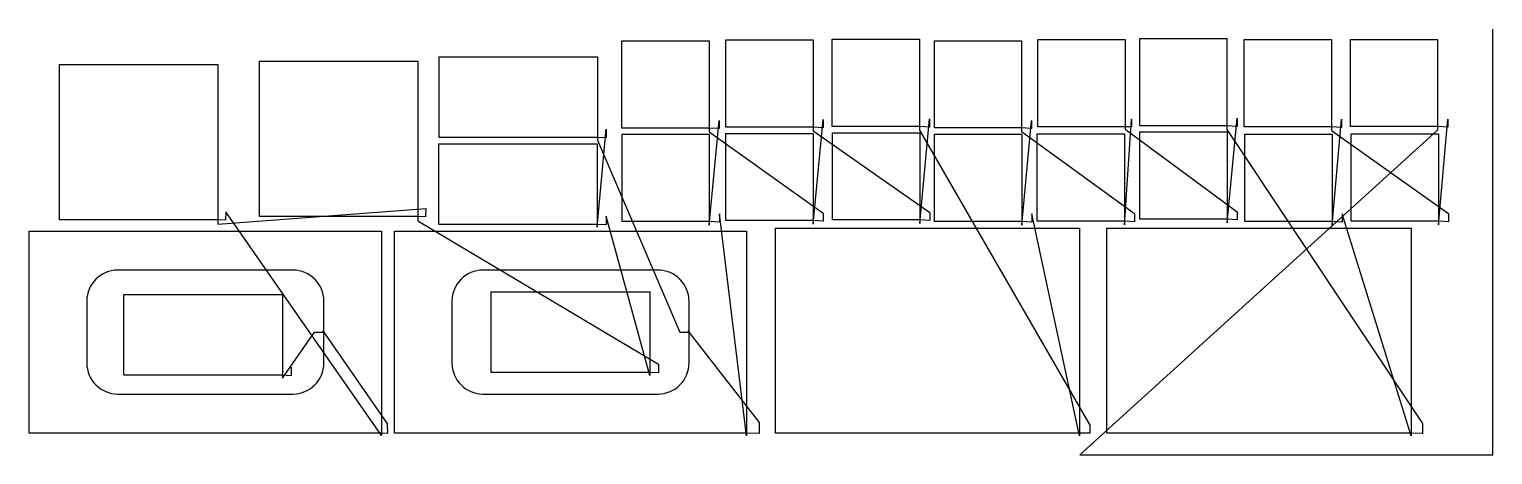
# Model space of a CAD drawing. Header units: metres. Extents: x 20 to 4743, y 627 to 2000.
import ezdxf

# ---------------------------------------------------------------- set-up
doc = ezdxf.new("R2010")
doc.units = ezdxf.units.M

msp = doc.modelspace()

# ---------------------------------------------------------------- linework, layer by layer
at = {"layer": 'TOOL_0'}
for p, q in [((4742.88, 1998.996), (4742.88, 1999.996)), ((4742.88, 627.016), (4742.88, 1998.996)), ((1932.636, 1681.304), (1932.636, 1962.804)), ((1932.636, 1962.804), (2214.136, 1962.804)), ((2214.136, 1962.804), (2214.136, 1681.304)), ((2267.906, 1684.045), (2267.906, 1965.545)), ((2267.906, 1965.545), (2549.406, 1965.545)), ((2549.406, 1965.545), (2549.406, 1684.045)), ((2611.619, 1686.176), (2611.619, 1967.676)), ((2611.619, 1967.676), (2893.119, 1967.676)), ((2893.119, 1967.676), (2893.119, 1686.176)), ((2941.026, 1681.48), (2941.026, 1962.98)), ((2941.026, 1962.98), (3222.526, 1962.98)), ((3222.526, 1962.98), (3222.526, 1681.48)), ((3275.288, 1685.683), (3275.288, 1967.183)), ((3275.288, 1967.183), (3556.788, 1967.183)), ((3556.788, 1967.183), (3556.788, 1685.683)), ((3603.676, 1688.632), (3603.676, 1970.132)), ((3603.676, 1970.132), (3885.176, 1970.132)), ((3885.176, 1970.132), (3885.176, 1688.632)), ((3940.57, 1685.167), (3940.57, 1966.667)), ((3940.57, 1966.667), (4222.07, 1966.667)), ((4222.07, 1966.667), (4222.07, 1685.167)), ((4283.591, 1685.758), (4283.591, 1967.258)), ((4283.591, 1967.258), (4565.091, 1967.258)), ((4565.091, 1967.258), (4565.091, 1685.758)), ((762.992, 1395.863), (762.992, 1897.363)), ((762.992, 1897.363), (1274.492, 1897.363)), ((1274.492, 1897.363), (1274.492, 1395.863)), ((1342.553, 1650.793), (1342.553, 1911.293)), ((1342.553, 1911.293), (1854.053, 1911.293)), ((1854.053, 1911.293), (1854.053, 1650.793)), ((117.729, 1385.001), (117.729, 1886.501)), ((117.729, 1886.501), (629.229, 1886.501)), ((629.229, 1886.501), (629.229, 1385.001)), ((2214.736, 1367.899), (2246.592, 1705.657)), ((2246.592, 1705.657), (2246.592, 1679.315)), ((2550.006, 1370.641), (2581.862, 1708.398)), ((2581.862, 1708.398), (2581.862, 1682.056)), ((2893.719, 1372.772), (2925.575, 1710.529)), ((2925.575, 1710.529), (2925.575, 1684.187)), ((3223.426, 1368.076), (3254.982, 1705.833)), ((3254.982, 1705.833), (3254.982, 1679.491)), ((3554.424, 1368.81), (3576.804, 1709.597)), ((3576.804, 1709.597), (3576.804, 1685.409)), ((3886.077, 1375.228), (3917.632, 1712.985)), ((3917.632, 1712.985), (3917.632, 1686.643)), ((4224.77, 1368.105), (4254.526, 1709.521)), ((4254.526, 1709.521), (4254.526, 1683.178)), ((4567.926, 1369.153), (4597.547, 1710.111)), ((4597.547, 1710.111), (4597.547, 1683.769)), ((1853.153, 1361.084), (1882.423, 1677.593)), ((1882.423, 1677.593), (1882.423, 1649.325)), ((2214.136, 1681.304), (1932.636, 1681.304)), ((1933.236, 1379.702), (1933.236, 1661.202)), ((1933.236, 1661.202), (2214.736, 1661.202)), ((2246.592, 1679.315), (2214.136, 1681.304)), ((2214.136, 1681.304), (2214.136, 1669.501)), ((2214.136, 1669.501), (2582.462, 1406.797)), ((2214.736, 1661.202), (2214.736, 1379.702)), ((2549.406, 1684.045), (2267.906, 1684.045)), ((2268.506, 1382.444), (2268.506, 1663.944)), ((2268.506, 1663.944), (2550.006, 1663.944)), ((2581.862, 1682.056), (2549.406, 1684.045)), ((2549.406, 1684.045), (2549.406, 1672.242)), ((2549.406, 1672.242), (2926.175, 1408.928)), ((2550.006, 1663.944), (2550.006, 1382.444)), ((2893.119, 1686.176), (2611.619, 1686.176)), ((2612.219, 1384.575), (2612.219, 1666.075)), ((2612.219, 1666.075), (2893.719, 1666.075)), ((2925.575, 1684.187), (2893.119, 1686.176)), ((2893.119, 1686.176), (2893.119, 1674.373)), ((2893.119, 1674.373), (3442.392, 722.623)), ((2893.719, 1666.075), (2893.719, 1384.575)), ((3222.526, 1681.48), (2941.026, 1681.48)), ((2941.926, 1379.879), (2941.926, 1661.379)), ((2941.926, 1661.379), (3223.426, 1661.379)), ((3254.982, 1679.491), (3222.526, 1681.48)), ((3222.526, 1681.48), (3222.526, 1669.677)), ((3222.526, 1669.677), (3586.88, 1404.966)), ((3223.426, 1661.379), (3223.426, 1379.879)), ((3272.924, 1380.613), (3272.924, 1662.113)), ((3272.924, 1662.113), (3554.424, 1662.113)), ((3556.788, 1685.683), (3275.288, 1685.683)), ((4565.091, 1673.955), (3410.579, 627.016)), ((3554.424, 1662.113), (3554.424, 1380.613)), ((3576.804, 1685.409), (3556.788, 1685.683)), ((3556.788, 1685.683), (3556.788, 1677.548)), ((3556.788, 1677.548), (3918.533, 1411.384)), ((3885.176, 1688.632), (3603.676, 1688.632)), ((3604.577, 1387.031), (3604.577, 1668.531)), ((3604.577, 1668.531), (3886.077, 1668.531)), ((3917.632, 1686.643), (3885.176, 1688.632)), ((3885.176, 1688.632), (3885.176, 1676.829)), ((3885.176, 1676.829), (4515.787, 727.67)), ((3886.077, 1668.531), (3886.077, 1387.031)), ((4222.07, 1685.167), (3940.57, 1685.167)), ((3943.27, 1379.908), (3943.27, 1661.408)), ((3943.27, 1661.408), (4224.77, 1661.408)), ((4254.526, 1683.178), (4222.07, 1685.167)), ((4222.07, 1685.167), (4222.07, 1673.364)), ((4222.07, 1673.364), (4600.382, 1405.31)), ((4224.77, 1661.408), (4224.77, 1379.908)), ((4565.091, 1685.758), (4283.591, 1685.758)), ((4286.426, 1380.956), (4286.426, 1662.456)), ((4286.426, 1662.456), (4567.926, 1662.456)), ((4597.547, 1683.769), (4565.091, 1685.758)), ((4565.091, 1685.758), (4565.091, 1673.955)), ((4567.926, 1662.456), (4567.926, 1380.956)), ((1341.653, 1370.262), (1341.653, 1630.762)), ((1341.653, 1630.762), (1853.153, 1630.762)), ((1854.053, 1650.793), (1342.553, 1650.793)), ((1853.153, 1630.762), (1853.153, 1370.262)), ((1882.423, 1649.325), (1854.053, 1650.793)), ((1854.053, 1650.793), (1854.053, 1641.615)), ((1854.053, 1641.615), (2119.362, 1022.876)), ((628.857, 1371.46), (1299.917, 1421.832)), ((1299.917, 1421.832), (1299.272, 1394.628)), ((629.229, 1385.001), (117.729, 1385.001)), ((629.229, 1385.001), (628.857, 1371.46)), ((654.009, 1383.766), (629.229, 1385.001)), ((654.654, 1410.97), (654.009, 1383.766)), ((1156.754, 688.878), (654.654, 1410.97)), ((1274.492, 1395.863), (762.992, 1395.863)), ((1274.492, 1395.863), (1274.12, 1382.322)), ((1274.12, 1382.322), (2050.955, 919.126)), ((1299.272, 1394.628), (1274.492, 1395.863)), ((1853.153, 1370.262), (1341.653, 1370.262)), ((1881.523, 1368.794), (1853.153, 1370.262)), ((1853.153, 1370.262), (1853.153, 1361.084)), ((2022.585, 883.148), (1881.523, 1397.063)), ((1881.523, 1397.063), (1881.523, 1368.794)), ((2214.736, 1379.702), (1933.236, 1379.702)), ((2247.192, 1377.713), (2214.736, 1379.702)), ((2214.736, 1379.702), (2214.736, 1367.899)), ((2335.112, 687.72), (2247.192, 1404.055)), ((2247.192, 1404.055), (2247.192, 1377.713)), ((2550.006, 1382.444), (2268.506, 1382.444)), ((2582.462, 1380.455), (2550.006, 1382.444)), ((2550.006, 1382.444), (2550.006, 1370.641)), ((2582.462, 1406.797), (2582.462, 1380.455)), ((2893.719, 1384.575), (2612.219, 1384.575)), ((2926.175, 1382.586), (2893.719, 1384.575)), ((2893.719, 1384.575), (2893.719, 1372.772)), ((2926.175, 1408.928), (2926.175, 1382.586)), ((3223.426, 1379.879), (2941.926, 1379.879)), ((3255.882, 1377.89), (3223.426, 1379.879)), ((3223.426, 1379.879), (3223.426, 1368.076)), ((3409.606, 687.497), (3255.882, 1404.232)), ((3255.882, 1404.232), (3255.882, 1377.89)), ((3554.424, 1380.613), (3272.924, 1380.613)), ((3586.88, 1378.624), (3554.424, 1380.613)), ((3554.424, 1380.613), (3554.424, 1368.81)), ((3586.88, 1404.966), (3586.88, 1378.624)), ((3886.077, 1387.031), (3604.577, 1387.031)), ((3918.533, 1385.042), (3886.077, 1387.031)), ((3886.077, 1387.031), (3886.077, 1375.228)), ((3918.533, 1411.384), (3918.533, 1385.042)), ((4224.77, 1379.908), (3943.27, 1379.908)), ((4257.226, 1377.919), (4224.77, 1379.908)), ((4224.77, 1379.908), (4224.77, 1368.105)), ((4479.383, 687.863), (4257.226, 1404.261)), ((4257.226, 1404.261), (4257.226, 1377.919)), ((4567.926, 1380.956), (4286.426, 1380.956)), ((4600.382, 1378.967), (4567.926, 1380.956)), ((4567.926, 1380.956), (4567.926, 1369.153)), ((4600.382, 1405.31), (4600.382, 1378.967)), ((20.254, 697.127), (20.254, 1348.627)), ((20.254, 1348.627), (1156.754, 1348.627)), ((1156.754, 1348.627), (1156.754, 697.127)), ((1198.612, 697.126), (1198.612, 1348.626)), ((1198.612, 1348.626), (2335.112, 1348.626)), ((2335.112, 1348.626), (2335.112, 697.126)), ((2428.106, 696.942), (2428.106, 1358.442)), ((2428.106, 1358.442), (3409.606, 1358.442)), ((3409.606, 1358.442), (3409.606, 696.942)), ((3497.883, 696.941), (3497.883, 1358.441)), ((3497.883, 1358.441), (4479.383, 1358.441)), ((4479.383, 1358.441), (4479.383, 696.941)), ((871.005, 1222.876), (306.005, 1222.876)), ((2049.362, 1222.876), (1484.362, 1222.876)), ((325.854, 883.295), (325.854, 1143.795)), ((325.854, 1143.795), (837.354, 1143.795)), ((837.354, 1143.795), (837.354, 883.295)), ((1511.085, 892.326), (1511.085, 1152.826)), ((1511.085, 1152.826), (2022.585, 1152.826)), ((2022.585, 1152.826), (2022.585, 892.326)), ((206.005, 1122.876), (206.005, 922.876)), ((971.005, 1022.876), (971.005, 1122.876)), ((1384.362, 1122.876), (1384.362, 922.876)), ((2149.362, 1022.876), (2149.362, 1122.876)), ((837.354, 874.117), (941.005, 1022.876)), ((941.005, 1022.876), (971.005, 1022.876)), ((971.005, 1022.876), (967.469, 1026.412)), ((967.469, 1026.412), (1176.587, 725.544)), ((971.005, 922.875), (971.005, 1022.876)), ((2119.362, 1022.876), (2149.362, 1022.876)), ((2149.362, 1022.876), (2145.826, 1026.412)), ((2145.826, 1026.412), (2375.782, 731.022)), ((2149.362, 922.875), (2149.362, 1022.876)), ((865.724, 910.095), (865.724, 881.827)), ((2050.955, 919.126), (2050.955, 890.858)), ((837.354, 883.295), (325.854, 883.295)), ((865.724, 881.827), (837.354, 883.295)), ((837.354, 883.295), (837.354, 874.117)), ((2022.585, 892.326), (1511.085, 892.326)), ((2050.955, 890.858), (2022.585, 892.326)), ((2022.585, 892.326), (2022.585, 883.148)), ((306.005, 822.876), (871.005, 822.876)), ((1484.362, 822.876), (2049.362, 822.876)), ((1176.587, 725.544), (1175.65, 724.134)), ((1175.65, 724.134), (1176.118, 695.929)), ((2375.782, 731.022), (2375.782, 695.932)), ((3442.392, 722.623), (3442.392, 696.816)), ((4515.787, 727.67), (4515.787, 695.932)), ((1156.754, 697.127), (20.254, 697.127)), ((1176.118, 695.929), (1156.754, 697.127)), ((1156.754, 697.127), (1156.754, 688.878)), ((2335.112, 697.126), (1198.612, 697.126)), ((2375.782, 695.932), (2335.112, 697.126)), ((2335.112, 697.126), (2335.112, 687.72)), ((3409.606, 696.942), (2428.106, 696.942)), ((3442.392, 696.816), (3409.606, 696.942)), ((3409.606, 696.942), (3409.606, 687.497)), ((4479.383, 696.941), (3497.883, 696.941)), ((4515.787, 695.932), (4479.383, 696.941)), ((4479.383, 696.941), (4479.383, 687.863)), ((3410.579, 627.016), (4742.88, 627.016))]:
    msp.add_line(p, q, dxfattribs=at)
for centre, start, end in [((306.005, 1122.876), 90, 180), ((871.005, 1122.876), 0, 90), ((1484.362, 1122.876), 90, 180), ((2049.362, 1122.876), 0, 90), ((306.005, 922.876), 180, 270), ((871.005, 922.876), 270, 359.999427), ((1484.362, 922.876), 180, 270), ((2049.362, 922.876), 270, 359.999427)]:
    msp.add_arc(centre, 100, start, end, dxfattribs=at)

doc.saveas('drawing.dxf')
